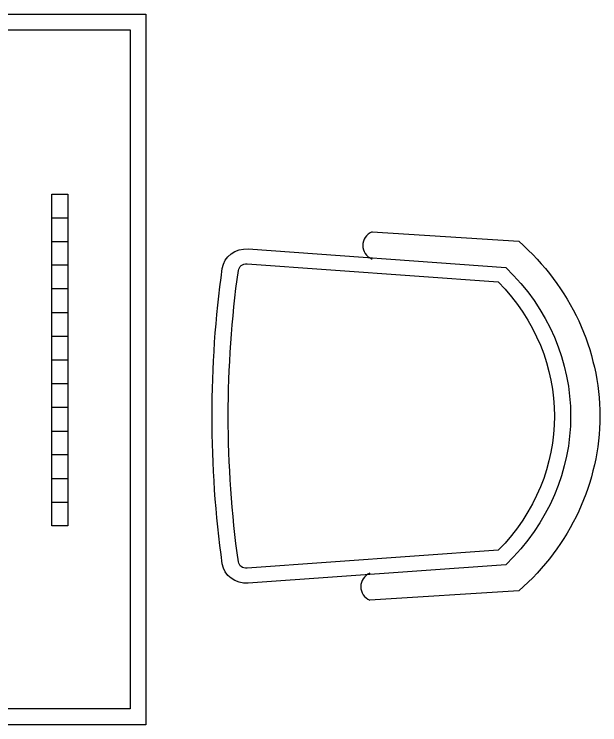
# Model space of a CAD drawing. Header units: inches. Extents: x 3.4 to 45.9, y 14.3 to 39.1.
# Drawn here: x 35.883 to 36.625, y 33.824 to 34.724 of the extents above; entities that cross this region are included whole.
import ezdxf

# ---------------------------------------------------------------- set-up
doc = ezdxf.new("R2010")
doc.units = ezdxf.units.IN
doc.header["$MEASUREMENT"] = 0
doc.layers.add('02', color=2, linetype='Continuous')

msp = doc.modelspace()

# ---------------------------------------------------------------- linework, layer by layer
at = {"layer": '02'}
for p, q in [((35.14973, 34.72383), (36.04973, 34.72383)), ((36.04973, 34.72383), (36.04973, 33.82383)), ((35.16973, 34.70383), (36.02973, 34.70383)), ((36.02973, 34.70383), (36.02973, 33.84383)), ((35.93068, 34.49588), (35.95068, 34.49588)), ((35.93068, 34.07588), (35.93068, 34.49588)), ((35.95068, 34.49588), (35.95068, 34.07588)), ((35.93068, 34.46588), (35.95068, 34.46588)), ((36.33647, 34.44806), (36.5224, 34.43621)), ((35.93068, 34.43588), (35.95068, 34.43588)), ((36.17958, 34.42651), (36.50601, 34.40307)), ((36.17799, 34.40756), (36.49648, 34.38469)), ((35.95068, 34.40588), (35.93068, 34.40588)), ((35.95068, 34.37588), (35.93068, 34.37588)), ((35.93068, 34.34588), (35.95068, 34.34588)), ((35.93068, 34.31588), (35.95068, 34.31588)), ((35.93068, 34.28588), (35.95068, 34.28588)), ((35.95068, 34.25588), (35.93068, 34.25588)), ((35.95068, 34.22588), (35.93068, 34.22588)), ((35.93068, 34.19588), (35.95068, 34.19588)), ((35.95068, 34.16588), (35.93068, 34.16588)), ((35.93068, 34.13588), (35.95068, 34.13588)), ((35.93068, 34.10588), (35.95068, 34.10588)), ((35.95068, 34.07588), (35.93068, 34.07588)), ((36.49648, 34.04487), (36.17799, 34.022)), ((36.50601, 34.02649), (36.17958, 34.00305)), ((36.5224, 33.99335), (36.33386, 33.9815)), ((36.02973, 33.84383), (35.16973, 33.84383)), ((36.04973, 33.82383), (35.14973, 33.82383))]:
    msp.add_line(p, q, dxfattribs=at)
for centre, major_axis, start_param, end_param in [((36.34525, 34.4309), (-0.02052, 0), -1.128675, 1.128675), ((36.34264, 33.99866), (0.02052, 0), 2.012918, 4.270268)]:
    msp.add_ellipse(centre, major_axis=major_axis, ratio=0.925241, start_param=start_param, end_param=end_param, dxfattribs=at)
at = {"layer": '02', "extrusion": (0, 0, -1)}
for centre, major_axis, start_param, end_param in [((36.2952, 34.21478), (0.32999, 0), -0.81138, 0.81138), ((36.17719, 34.39808), (0.03081, 0), 3.270014, 4.789838), ((36.17719, 34.39808), (0.01027, 0), 3.270014, 4.789838), ((37.71138, 34.21478), (1.57775, 0), 3.013171, 3.270014), ((37.71138, 34.21478), (1.5572, 0), 3.013171, 3.270014), ((36.2952, 34.21478), (0.29301, 0), -0.767758, 0.767758), ((36.2952, 34.21478), (0.27247, 0), -0.739581, 0.739581), ((36.17719, 34.03148), (-0.01027, 0), 4.63494, 6.154764), ((36.17719, 34.03148), (-0.03081, 0), 4.63494, 6.154764)]:
    msp.add_ellipse(centre, major_axis=major_axis, ratio=0.925241, start_param=start_param, end_param=end_param, dxfattribs=at)

doc.saveas('drawing.dxf')
